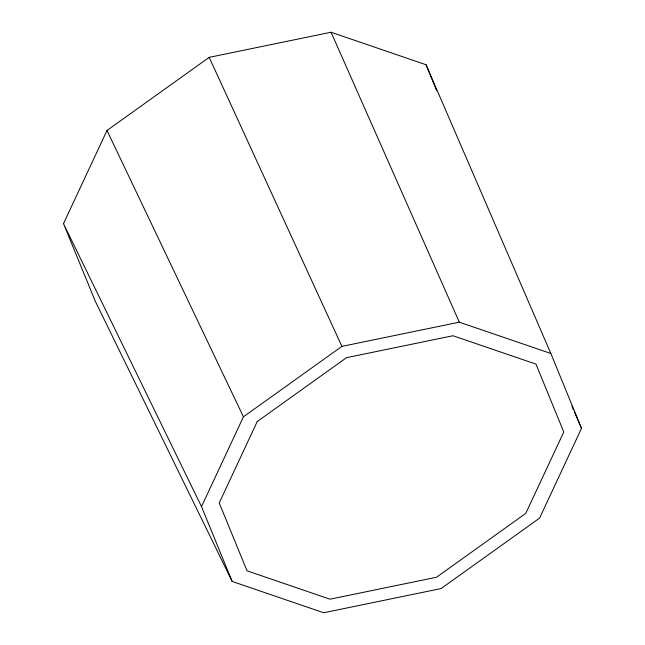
<?xml version="1.0" encoding="UTF-8"?>
<svg xmlns="http://www.w3.org/2000/svg" width="645" height="645" viewBox="0 0 645 645"><rect width="100%" height="100%" fill="white"/><g stroke="black" fill="none" stroke-linecap="round" stroke-linejoin="round"><path stroke-width="0.97" d="M63.5 223.646L106.997 130.459L209.198 57.357L331.062 32.25L426.039 64.734L550.846 353.484L581.5 428.328L539.591 518.112L441.107 588.562L323.685 612.75L232.16 581.443L95.315 301.312L63.5 223.646L201.506 506.607L232.16 581.443M201.506 506.607L243.423 416.815L341.898 346.373L459.329 322.186L550.846 353.484M106.997 130.459L243.423 416.815M209.198 57.357L341.898 346.373M331.062 32.25L459.329 322.186M571.93 406.189L573.526 409.881M574.324 411.72L581.5 428.328M426.039 64.734L436.641 90.623M257.234 421.54L219.227 502.955L247.027 570.817L330.006 599.197L436.48 577.259L525.772 513.388L563.778 431.981L535.979 364.119L453 335.739L346.526 357.669L257.234 421.54"/></g></svg>
